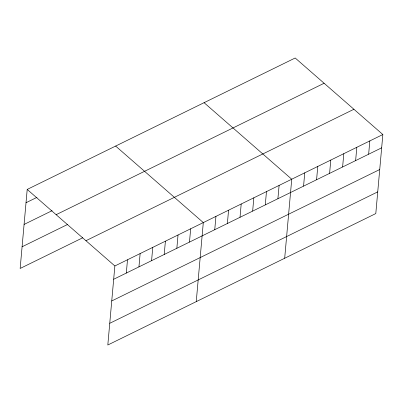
<?xml version="1.0" encoding="UTF-8"?>
<svg xmlns="http://www.w3.org/2000/svg" width="403" height="403" viewBox="0 0 403 403"><rect width="100%" height="100%" fill="white"/><g stroke="black" fill="none" stroke-linecap="round" stroke-linejoin="round"><path stroke-width="0.6" d="M27.203 189.435L114.865 265.965L107.813 345.003L375.798 213.565L382.85 134.526L295.187 57.997L27.203 189.435L20.15 268.474L82.766 237.76M126.315 273.068L127.499 259.769M138.949 266.872L140.133 253.573M151.578 260.676L152.767 247.377M164.212 254.479L165.401 241.18M176.846 248.283L178.035 234.979M189.481 242.087L190.669 228.783M196.246 301.63L203.303 222.587L115.636 146.062M214.749 229.695L215.937 216.391M227.383 223.499L228.566 210.195M240.017 217.303L241.201 203.999M252.651 211.107L253.835 197.802M265.28 204.91L266.469 191.606M277.914 198.714L279.103 185.41M284.684 258.252L291.737 179.214L204.074 102.684M303.565 186.131L304.754 172.832M316.582 179.748L317.771 166.449M329.599 173.366L330.782 160.062M342.615 166.978L343.799 153.679M355.632 160.596L356.816 147.297M368.644 154.213L369.833 140.909M26.019 202.734L37 197.349M24.079 224.431L52.093 210.688M56.133 214.688L324.118 83.255M22.084 246.777L67.679 224.421M85.94 240.707L353.92 109.273M114.865 265.965L382.85 134.526M113.681 279.264L381.661 147.83M111.742 300.955L379.727 169.522M109.747 323.307L377.732 191.873"/></g></svg>
